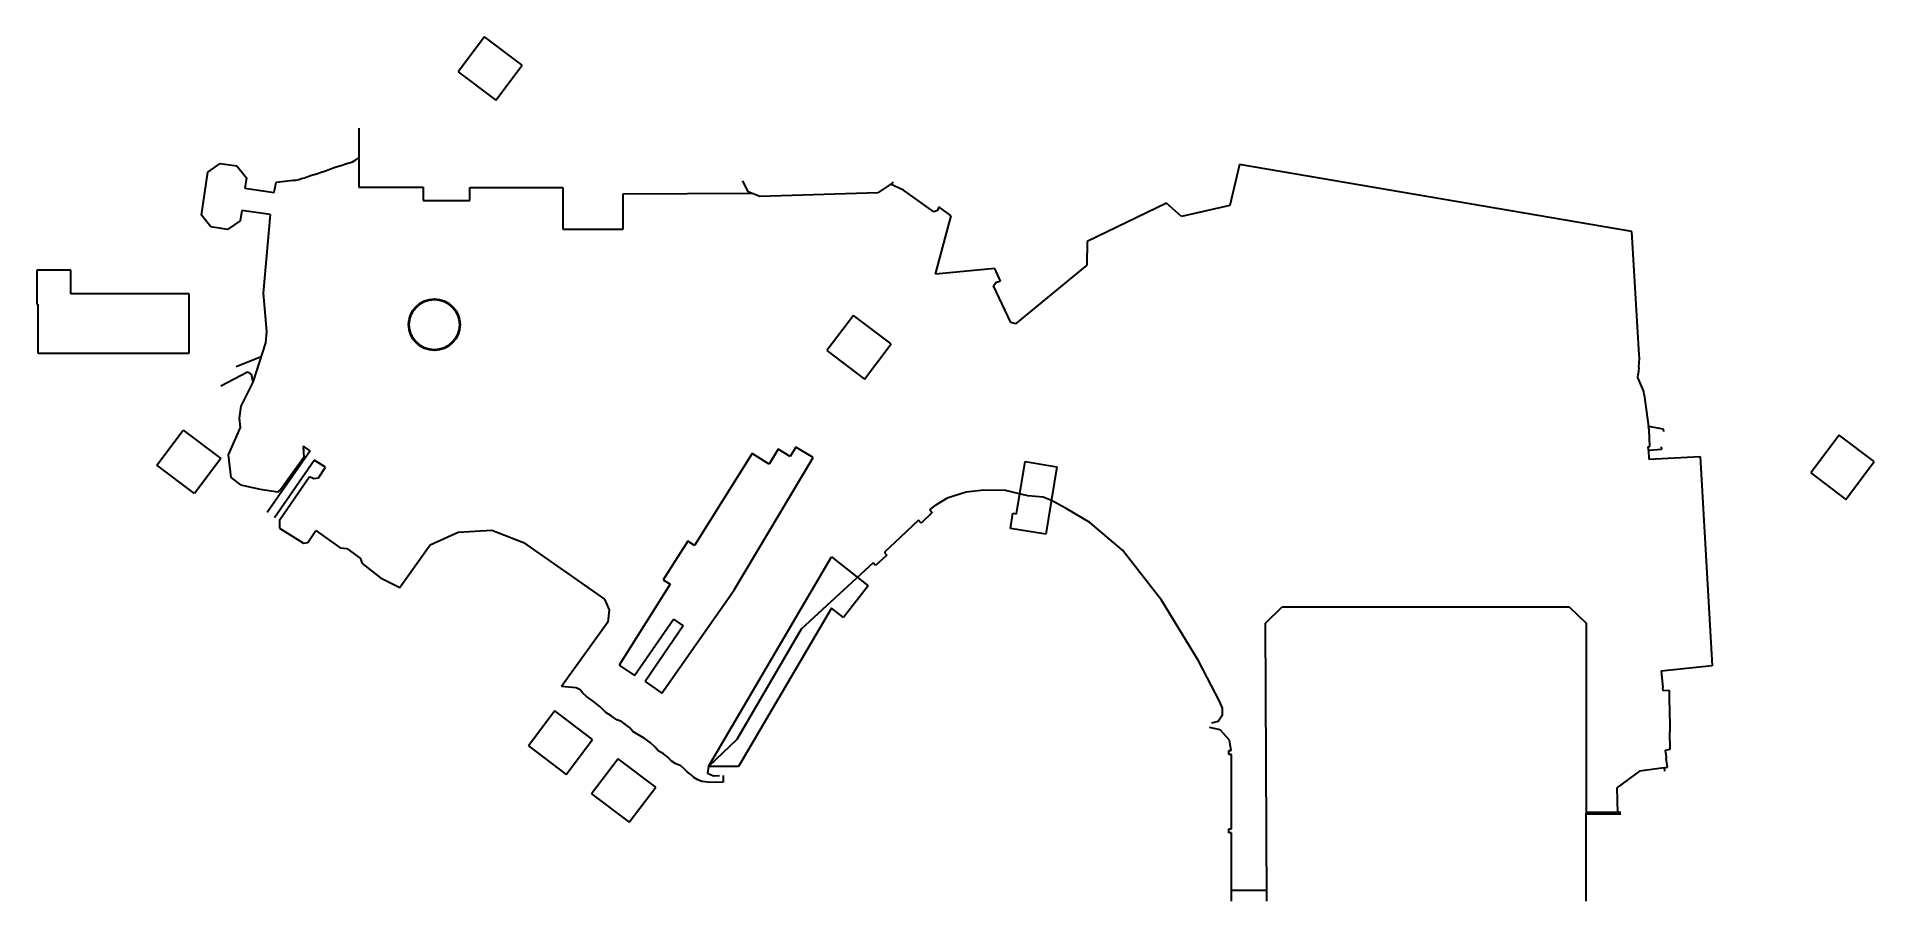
# Model space of a CAD drawing. Header units: millimetres. Extents: x -12935 to 14884, y -8434 to 4650.
import ezdxf

# ---------------------------------------------------------------- set-up
doc = ezdxf.new("R2010")
doc.units = ezdxf.units.MM
doc.layers.add('@Рельеф', color=6, linetype='Continuous', lineweight=30)

msp = doc.modelspace()

# ---------------------------------------------------------------- linework, layer by layer
at = {"layer": '@Рельеф', "color": 6}
for p, q in [((-6156, 4650), (-6557, 4120)), ((-5586, 4219), (-6156, 4650)), ((-5986, 3689), (-5586, 4219)), ((-6557, 4120), (-5986, 3689)), ((-8059, 3265), (-8059, 2372)), ((-8154, 2759), (-8105, 2786)), ((-8105, 2786), (-8059, 2819)), ((-10441, 1951), (-10346, 2599)), ((-10346, 2599), (-10156, 2731)), ((-10156, 2731), (-9905, 2695)), ((-9905, 2695), (-9760, 2514)), ((-9760, 2514), (-9783, 2358)), ((-8924, 2503), (-8882, 2517)), ((-8882, 2517), (-8841, 2531)), ((-8841, 2531), (-8789, 2550)), ((-8789, 2550), (-8736, 2567)), ((-8736, 2567), (-8682, 2583)), ((-8682, 2583), (-8629, 2599)), ((-8629, 2599), (-8576, 2617)), ((-8576, 2617), (-8524, 2636)), ((-8524, 2636), (-8471, 2656)), ((-8471, 2656), (-8419, 2674)), ((-8419, 2674), (-8365, 2690)), ((-8365, 2690), (-8313, 2708)), ((-8313, 2708), (-8260, 2727)), ((-8260, 2727), (-8206, 2742)), ((-8206, 2742), (-8154, 2759)), ((5272, 2718), (5129, 2096)), ((11215, 1705), (5272, 2718)), ((-9783, 2358), (-9340, 2294)), ((-9340, 2294), (-9336, 2323)), ((-9336, 2323), (-9310, 2448)), ((-9310, 2448), (-9267, 2454)), ((-9267, 2454), (-9224, 2460)), ((-9224, 2460), (-9181, 2467)), ((-9181, 2467), (-9138, 2472)), ((-9138, 2472), (-9095, 2476)), ((-9095, 2476), (-9051, 2478)), ((-9051, 2478), (-9008, 2482)), ((-9008, 2482), (-8965, 2490)), ((-8965, 2490), (-8924, 2503)), ((-8059, 2372), (-7083, 2372)), ((-7083, 2372), (-7083, 2170)), ((-6378, 2170), (-6378, 2371)), ((-6378, 2371), (-4968, 2371)), ((-4968, 2371), (-4968, 1739)), ((-4057, 2274), (-2113, 2282)), ((-4057, 1739), (-4057, 2274)), ((-2164, 2301), (-2245, 2472)), ((-1987, 2234), (-2164, 2301)), ((-203, 2290), (-1987, 2234)), ((16, 2436), (-203, 2290)), ((190, 2329), (-7, 2420)), ((24, 2452), (16, 2436)), ((649, 2002), (190, 2329)), ((-10297, 1771), (-10441, 1951)), ((-9832, 2022), (-9855, 1865)), ((-9399, 1959), (-9832, 2022)), ((-9399, 1959), (-9506, 767)), ((-7083, 2170), (-6378, 2170)), ((703, 2018), (649, 2002)), ((722, 2075), (703, 2018)), ((910, 1940), (722, 2075)), ((4169, 2129), (2968, 1553)), ((4398, 1928), (4169, 2129)), ((5129, 2096), (4398, 1928)), ((-10045, 1734), (-10297, 1771)), ((-9855, 1865), (-10045, 1734)), ((-4968, 1739), (-4057, 1739)), ((672, 1056), (910, 1940)), ((11327, -166), (11215, 1705)), ((2968, 1553), (2962, 1191)), ((-12935, 1118), (-12935, 1117)), ((-12935, 1117), (-12935, 602)), ((-12420, 1117), (-12935, 1117)), ((-12420, 760), (-12420, 1117)), ((1568, 1141), (672, 1056)), ((1657, 953), (1568, 1141)), ((2962, 1191), (1882, 306)), ((1550, 879), (1592, 935)), ((1812, 324), (1550, 879)), ((1592, 935), (1657, 953)), ((-12935, 602), (-12917, 602)), ((-12917, 602), (-12917, -140)), ((-10628, 760), (-12420, 760)), ((-10628, -140), (-10628, 760)), ((-9506, 767), (-9457, 190)), ((-571, 431), (-971, -100)), ((0, 0), (-571, 431)), ((1882, 306), (1812, 324)), ((-9470, 20), (-9661, -576)), ((-9457, 190), (-9470, 20)), ((-401, -531), (0, 0)), ((-12917, -140), (-10628, -140)), ((-9917, -339), (-9538, -191)), ((-971, -100), (-401, -531)), ((11318, -356), (11330, -216)), ((11330, -216), (11327, -166)), ((-10150, -631), (-9745, -421)), ((-9745, -421), (-9686, -450)), ((-9686, -450), (-9661, -576)), ((11304, -506), (11309, -457)), ((11395, -718), (11304, -506)), ((11318, -356), (11309, -457)), ((-9661, -576), (-9847, -942)), ((11402, -768), (11395, -718)), ((11402, -768), (11468, -1247)), ((-9847, -942), (-9870, -1121)), ((-11117, -1835), (-10716, -1304)), ((-10716, -1304), (-10146, -1735)), ((-9854, -1266), (-10035, -1680)), ((-9870, -1121), (-9854, -1266)), ((11695, -1289), (11468, -1247)), ((11475, -1299), (11468, -1247)), ((11489, -1554), (11475, -1299)), ((11697, -1324), (11695, -1289)), ((14354, -1380), (13923, -1951)), ((14884, -1781), (14354, -1380)), ((-8794, -1616), (-9445, -2548)), ((-8895, -1549), (-8903, -1559)), ((-8903, -1559), (-8893, -1711)), ((-8855, -1577), (-8895, -1549)), ((-8794, -1616), (-8855, -1577)), ((-2106, -1660), (-2977, -3048)), ((-1845, -1818), (-2106, -1660)), ((-1710, -1594), (-1845, -1818)), ((-1528, -1703), (-1710, -1594)), ((-1443, -1561), (-1528, -1703)), ((-1179, -1719), (-1443, -1561)), ((11462, -1556), (11489, -1554)), ((11465, -1606), (11462, -1556)), ((11465, -1606), (11666, -1594)), ((11465, -1606), (11473, -1744)), ((11666, -1594), (11663, -1557)), ((-10547, -2265), (-11117, -1835)), ((-10146, -1735), (-10547, -2265)), ((-10035, -1680), (-9994, -2021)), ((-9334, -2625), (-8734, -1756)), ((-9259, -2222), (-8893, -1711)), ((-8561, -1866), (-8734, -1756)), ((-8671, -2024), (-8561, -1866)), ((-2380, -3729), (-1179, -1719)), ((1898, -2569), (2028, -1779)), ((2028, -1779), (2510, -1858)), ((2510, -1858), (2342, -2880)), ((11473, -1744), (12250, -1701)), ((12250, -1701), (12431, -4871)), ((14453, -2352), (14884, -1781)), ((-9994, -2021), (-9852, -2133)), ((-9852, -2133), (-9554, -2198)), ((-9554, -2198), (-9285, -2236)), ((-9285, -2236), (-9259, -2222)), ((-9260, -2666), (-8803, -2008)), ((-8803, -2008), (-8740, -2037)), ((-8740, -2037), (-8671, -2024)), ((13923, -1951), (14453, -2352)), ((-9285, -2236), (-9285, -2236)), ((2303, -2317), (2069, -2299)), ((2426, -2369), (2303, -2317)), ((2650, -2492), (2426, -2369)), ((3007, -2703), (2650, -2492)), ((416, -2669), (138, -2931)), ((455, -2710), (416, -2669)), ((623, -2552), (455, -2710)), ((584, -2510), (623, -2552)), ((1807, -2792), (1845, -2560)), ((1845, -2560), (1898, -2569)), ((3501, -3122), (3007, -2703)), ((-7442, -3690), (-6980, -3040)), ((-6980, -3040), (-6555, -2850)), ((-6555, -2850), (-6044, -2820)), ((-6044, -2820), (-5567, -3007)), ((-5567, -3007), (-4338, -3861)), ((-3078, -2984), (-3449, -3571)), ((-2977, -3048), (-3078, -2984)), ((138, -2931), (-95, -3146)), ((2342, -2880), (1807, -2792)), ((-2765, -6394), (-903, -3224)), ((-274, -3312), (-1361, -4317)), ((-903, -3224), (-347, -3658)), ((-235, -3353), (-274, -3312)), ((-65, -3196), (-235, -3353)), ((-95, -3146), (-95, -3164)), ((-95, -3164), (-65, -3196)), ((4094, -3876), (3501, -3122)), ((-3449, -3571), (-3346, -3635)), ((-4338, -3861), (-4269, -4024)), ((-3346, -3635), (-4116, -4860)), ((-3470, -5284), (-2380, -3729)), ((-347, -3658), (-722, -4138)), ((4654, -4794), (4094, -3876)), ((-4269, -4024), (-4290, -4211)), ((-3884, -5020), (-3294, -4166)), ((-3294, -4166), (-3146, -4268)), ((-903, -3999), (-2310, -6394)), ((-722, -4138), (-903, -3999)), ((5668, -4228), (5918, -3977)), ((5918, -3977), (10266, -3977)), ((10266, -3977), (10523, -4227)), ((-4290, -4211), (-4992, -5186)), ((-3146, -4268), (-3726, -5107)), ((-1361, -4317), (-2335, -5985)), ((5690, -8434), (5668, -4228)), ((10523, -4227), (10523, -7103)), ((-4116, -4860), (-3884, -5020)), ((4977, -5416), (4654, -4794)), ((12431, -4871), (11660, -4952)), ((11660, -4952), (11682, -5199)), ((-4709, -5237), (-4768, -5203)), ((-4667, -5284), (-4709, -5237)), ((-4617, -5331), (-4667, -5284)), ((-3726, -5107), (-3470, -5284)), ((11686, -5249), (11682, -5199)), ((11784, -5245), (11686, -5249)), ((11786, -5462), (11784, -5245)), ((-5091, -5554), (-5492, -6084)), ((-4521, -5984), (-5091, -5554)), ((-4504, -5412), (-4617, -5331)), ((-4410, -5489), (-4504, -5412)), ((-4318, -5579), (-4410, -5489)), ((5012, -5500), (4977, -5416)), ((11786, -5462), (11790, -5873)), ((-4240, -5628), (-4318, -5579)), ((-4153, -5688), (-4240, -5628)), ((-4082, -5713), (-4153, -5688)), ((-3961, -5803), (-4082, -5713)), ((-3909, -5863), (-3961, -5803)), ((-5492, -6084), (-4921, -6515)), ((-4921, -6515), (-4521, -5984)), ((-3834, -5909), (-3909, -5863)), ((-3741, -5964), (-3834, -5909)), ((-3649, -6031), (-3741, -5964)), ((-3572, -6104), (-3649, -6031)), ((-3527, -6159), (-3572, -6104)), ((-2335, -5985), (-2765, -6394)), ((11792, -6133), (11790, -5873)), ((-4134, -6277), (-4534, -6807)), ((-3563, -6708), (-4134, -6277)), ((-3445, -6203), (-3527, -6159)), ((-3382, -6256), (-3445, -6203)), ((-3330, -6310), (-3382, -6256)), ((-3257, -6354), (-3330, -6310)), ((-3186, -6383), (-3257, -6354)), ((-3186, -6383), (-3186, -6383)), ((-3136, -6423), (-3186, -6383)), ((-2765, -6394), (-2781, -6496)), ((-2310, -6394), (-2765, -6394)), ((5112, -6155), (5150, -6155)), ((5112, -6214), (5112, -6155)), ((5151, -6214), (5112, -6214)), ((5153, -7339), (5151, -6214)), ((11722, -6147), (11792, -6133)), ((11728, -6197), (11722, -6147)), ((11728, -6197), (11736, -6269)), ((11753, -6407), (11736, -6269)), ((-3086, -6476), (-3136, -6423)), ((-3027, -6520), (-3086, -6476)), ((-2988, -6561), (-3027, -6520)), ((-2925, -6596), (-2988, -6561)), ((-2866, -6624), (-2925, -6596)), ((-2733, -6638), (-2866, -6624)), ((-2781, -6496), (-2691, -6535)), ((-2545, -6633), (-2733, -6638)), ((-2691, -6535), (-2598, -6529)), ((-2538, -6632), (-2538, -6529)), ((11330, -6468), (10988, -6720)), ((11702, -6414), (11330, -6468)), ((11702, -6414), (11753, -6407)), ((11702, -6414), (11709, -6464)), ((-4534, -6807), (-3964, -7238)), ((-3964, -7238), (-3563, -6708)), ((10988, -6720), (10996, -7103)), ((10523, -8434), (10523, -7103)), ((10523, -7103), (10996, -7103)), ((11046, -7103), (10996, -7103)), ((5112, -7339), (5153, -7339)), ((5112, -7398), (5112, -7339)), ((5153, -7398), (5112, -7398)), ((5155, -8434), (5153, -7398)), ((5155, -8266), (5689, -8266))]:
    msp.add_line(p, q, dxfattribs=at)
at = {"layer": '@Рельеф'}
for p, q in [((1406, -2212), (1137, -2242)), ((1730, -2219), (1406, -2212)), ((2069, -2299), (1730, -2219)), ((584, -2510), (668, -2444)), ((849, -2332), (668, -2444)), ((1137, -2242), (849, -2332)), ((-9260, -2666), (-9258, -2788)), ((-9258, -2788), (-8898, -3017)), ((-8898, -3017), (-8831, -3006)), ((-8831, -3006), (-8707, -2825)), ((-8707, -2825), (-8343, -3083)), ((-8343, -3083), (-8240, -3097)), ((-8240, -3097), (-8036, -3240)), ((-8036, -3240), (-8007, -3324)), ((-8007, -3324), (-7729, -3540)), ((-7729, -3540), (-7440, -3687)), ((-4768, -5203), (-4992, -5186)), ((5012, -5500), (5012, -5623)), ((4984, -5839), (4818, -5806)), ((4949, -5714), (4848, -5737)), ((5012, -5623), (4949, -5714)), ((5122, -5994), (4984, -5839)), ((5150, -6155), (5122, -5994)), ((-2765, -6394), (-2765, -6394)), ((-3086, -6476), (-3086, -6476)), ((-2781, -6496), (-2781, -6496))]:
    msp.add_line(p, q, dxfattribs=at)
at = {"layer": '@Рельеф', "color": 6, "lineweight": 60}
for p in [(10523, -7103), (11046, -7103)]:
    msp.add_line(p, (10996, -7103), dxfattribs=at)
at = {"layer": '@Рельеф', "color": 6, "lineweight": 40}
msp.add_circle((-6915, 293), 384, dxfattribs=at)

doc.saveas('drawing.dxf')
